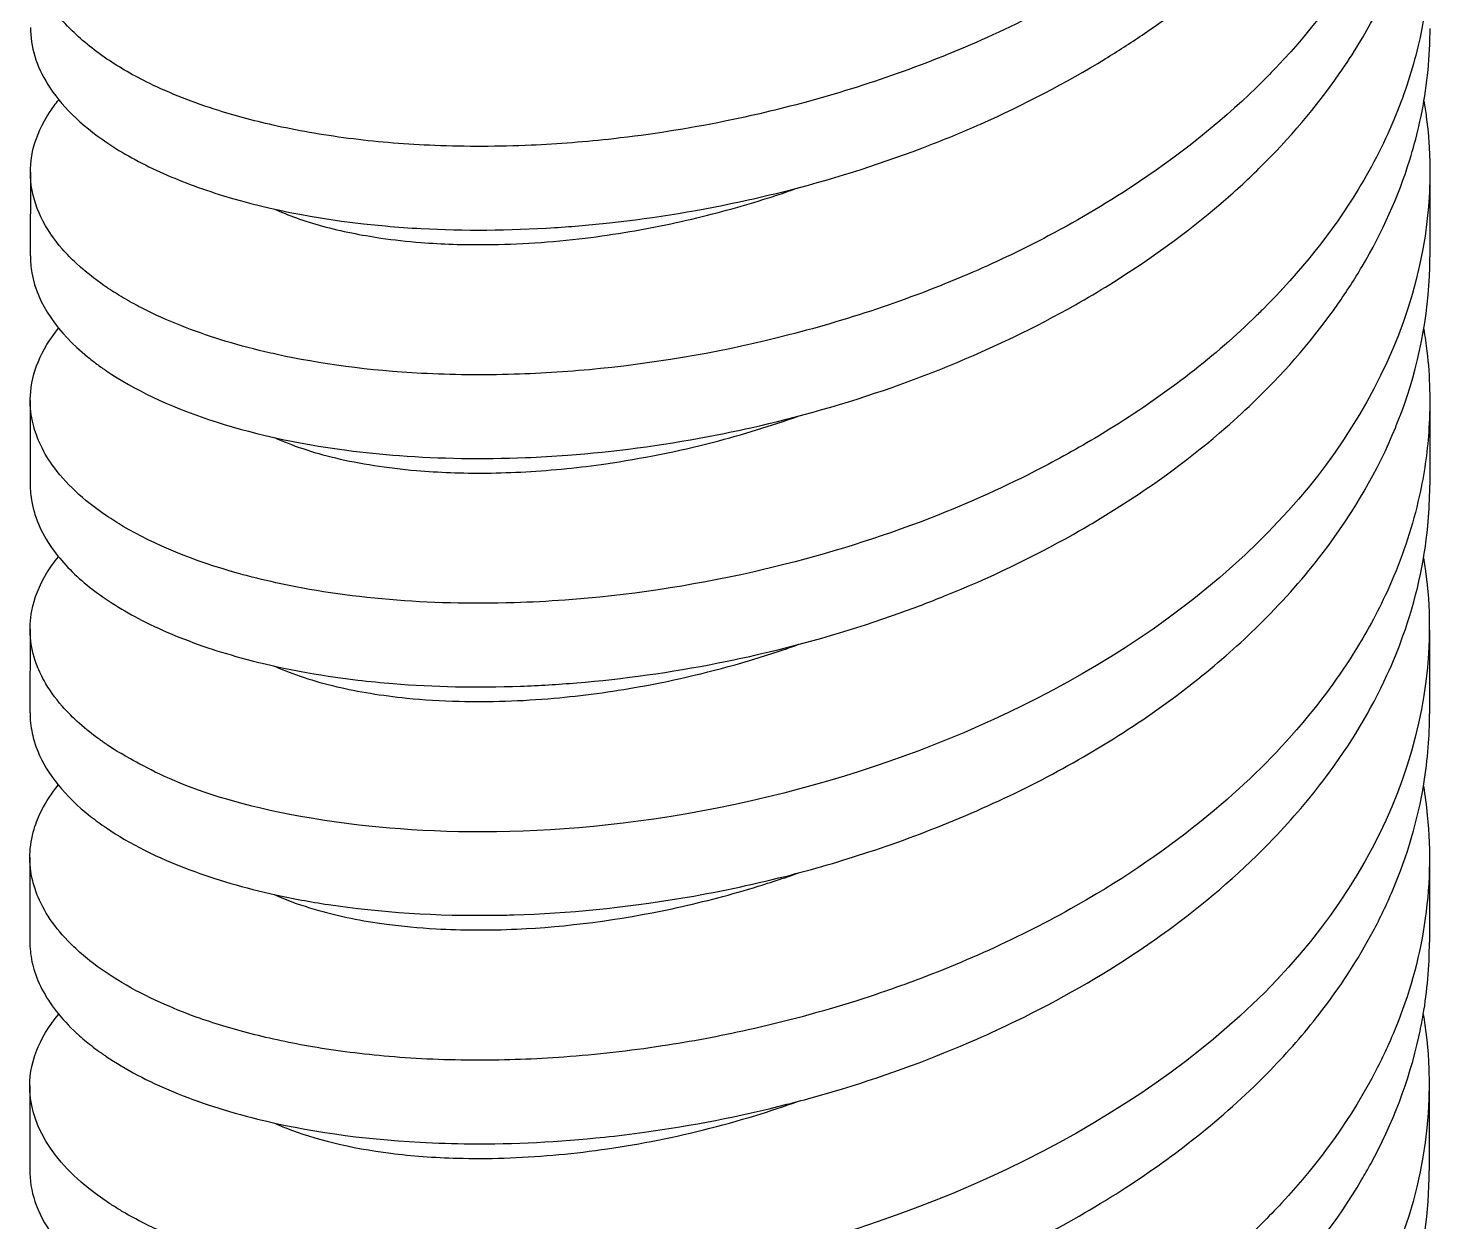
# Model space of a CAD drawing. Header units: millimetres. Extents: x 129 to 6329, y 33 to 3553.
# Drawn here: x 3519.15 to 3539.43, y 2313.6 to 2330.65 of the extents above; entities that cross this region are included whole.
import ezdxf

# ---------------------------------------------------------------- set-up
doc = ezdxf.new("R2010")
doc.units = ezdxf.units.MM
doc.layers.add('vistasIsometricas', color=255, linetype='Continuous')

msp = doc.modelspace()

# ---------------------------------------------------------------- linework, layer by layer
at = {"layer": 'vistasIsometricas', "extrusion": (1e-16, 0.816497, 0.57735)}
for p, q in [((3519.175, 2328.599), (3519.174, 2327.404)), ((3539.175, 2328.585), (3539.174, 2327.39)), ((3521.673, 2326.277), (3521.673, 2326.278)), ((3519.173, 2325.335), (3519.172, 2324.14)), ((3539.173, 2325.32), (3539.172, 2324.125)), ((3521.671, 2323.013), (3521.671, 2323.013)), ((3519.17, 2322.07), (3519.169, 2320.875)), ((3539.17, 2322.055), (3539.169, 2320.86)), ((3519.168, 2318.805), (3519.167, 2317.61)), ((3539.168, 2318.791), (3539.167, 2317.596)), ((3519.166, 2315.541), (3519.165, 2314.346)), ((3539.166, 2315.526), (3539.165, 2314.331))]:
    msp.add_line(p, q, dxfattribs=at)
at = {"layer": 'vistasIsometricas'}
for points, knots in [([(3539.096, 2339.413), (3539.137, 2339.168), (3539.164, 2338.921), (3539.194, 2338.275), (3539.174, 2337.874), (3539.065, 2337.137), (3538.987, 2336.799), (3538.77, 2336.113), (3538.627, 2335.765), (3538.285, 2335.084), (3538.085, 2334.753), (3537.639, 2334.115), (3537.393, 2333.81), (3536.892, 2333.26), (3536.642, 2333.013), (3536.006, 2332.443), (3535.606, 2332.128), (3534.845, 2331.601), (3534.494, 2331.382), (3533.718, 2330.941), (3533.29, 2330.724), (3532.429, 2330.336), (3532, 2330.164), (3531.129, 2329.855), (3530.688, 2329.718), (3529.863, 2329.494), (3529.48, 2329.404), (3528.565, 2329.219), (3528.035, 2329.136), (3527.113, 2329.032), (3526.719, 2329.001), (3525.86, 2328.963), (3525.399, 2328.962), (3524.552, 2328.997), (3524.164, 2329.028), (3523.41, 2329.121), (3523.045, 2329.183), (3522.408, 2329.323), (3522.13, 2329.396), (3521.506, 2329.593), (3521.176, 2329.723), (3520.656, 2329.976), (3520.452, 2330.093), (3520.067, 2330.354), (3519.891, 2330.499), (3519.648, 2330.746), (3519.565, 2330.844), (3519.376, 2331.111), (3519.29, 2331.282), (3519.148, 2331.756), (3519.158, 2332.061), (3519.336, 2332.543), (3519.441, 2332.724), (3519.584, 2332.898)], [0.175517, 0.175517, 0.175517, 0.175517, 0.224198, 0.224198, 0.303015, 0.303015, 0.370253, 0.370253, 0.441353, 0.441353, 0.511927, 0.511927, 0.580439, 0.580439, 0.639648, 0.639648, 0.722163, 0.722163, 0.786914, 0.786914, 0.860389, 0.860389, 0.930002, 0.930002, 0.999204, 0.999204, 1.058489, 1.058489, 1.140772, 1.140772, 1.203215, 1.203215, 1.279463, 1.279463, 1.347901, 1.347901, 1.418005, 1.418005, 1.477394, 1.477394, 1.559371, 1.559371, 1.621595, 1.621595, 1.69067, 1.69067, 1.73486, 1.73486, 1.808104, 1.808104, 1.934715, 1.934715, 2.012795, 2.012795, 2.012795, 2.012795]), ([(3520.269, 2329.022), (3520.49, 2328.872), (3520.743, 2328.732), (3521.302, 2328.478), (3521.605, 2328.364), (3522.613, 2328.055), (3523.394, 2327.907), (3524.419, 2327.816), (3524.589, 2327.803), (3525.372, 2327.762), (3526.011, 2327.765), (3526.928, 2327.824), (3527.189, 2327.847), (3528.106, 2327.947), (3528.769, 2328.056), (3529.635, 2328.248), (3529.838, 2328.297), (3530.715, 2328.523), (3531.384, 2328.737), (3532.276, 2329.083), (3532.515, 2329.183), (3533.374, 2329.563), (3533.971, 2329.874), (3534.714, 2330.329), (3534.89, 2330.442), (3535.609, 2330.929), (3536.115, 2331.33), (3536.734, 2331.913), (3536.891, 2332.071), (3537.455, 2332.674), (3537.815, 2333.14), (3538.214, 2333.783), (3538.306, 2333.944), (3538.654, 2334.605), (3538.854, 2335.119), (3539.033, 2335.825), (3539.071, 2336.01), (3539.154, 2336.523), (3539.181, 2336.853), (3539.181, 2337.184)], [0.000013, 0.000013, 0.000013, 0.000013, 0.075481, 0.075481, 0.149269, 0.149269, 0.30169, 0.30169, 0.331488, 0.331488, 0.436777, 0.436777, 0.478063, 0.478063, 0.5808, 0.5808, 0.612137, 0.612137, 0.717143, 0.717143, 0.756207, 0.756207, 0.859455, 0.859455, 0.892358, 0.892358, 0.997046, 0.997046, 1.034641, 1.034641, 1.138234, 1.138234, 1.172174, 1.172174, 1.27663, 1.27663, 1.313343, 1.313343, 1.378458, 1.378458, 1.378458, 1.378458]), ([(3539.094, 2336.149), (3539.117, 2336.011), (3539.135, 2335.874), (3539.149, 2335.736), (3539.205, 2335.176), (3539.185, 2334.613), (3539.088, 2334.056), (3539.008, 2333.592), (3538.874, 2333.132), (3538.691, 2332.681), (3538.596, 2332.449), (3538.488, 2332.22), (3538.367, 2331.993), (3538.011, 2331.328), (3537.543, 2330.69), (3536.979, 2330.097), (3536.915, 2330.03), (3536.851, 2329.964), (3536.785, 2329.899), (3536.265, 2329.381), (3535.673, 2328.9), (3535.024, 2328.464), (3534.611, 2328.186), (3534.174, 2327.927), (3533.721, 2327.688), (3533.371, 2327.503), (3533.012, 2327.331), (3532.644, 2327.171), (3531.799, 2326.804), (3530.911, 2326.503), (3530.013, 2326.273), (3529.114, 2326.042), (3528.206, 2325.882), (3527.32, 2325.792), (3526.904, 2325.75), (3526.493, 2325.723), (3526.09, 2325.711), (3525.635, 2325.697), (3525.192, 2325.702), (3524.763, 2325.724), (3524.017, 2325.764), (3523.317, 2325.858), (3522.684, 2325.997), (3522.631, 2326.009), (3522.579, 2326.021), (3522.527, 2326.033), (3522.09, 2326.136), (3521.687, 2326.262), (3521.325, 2326.406), (3521.129, 2326.484), (3520.945, 2326.567), (3520.773, 2326.655), (3520.767, 2326.658), (3520.761, 2326.661), (3520.755, 2326.664), (3520.667, 2326.71), (3520.582, 2326.757), (3520.501, 2326.805), (3520.46, 2326.829), (3520.42, 2326.853), (3520.381, 2326.878), (3520.362, 2326.89), (3520.343, 2326.902), (3520.324, 2326.915), (3520.312, 2326.923), (3520.3, 2326.93), (3520.288, 2326.938), (3520.281, 2326.943), (3520.268, 2326.952), (3520.267, 2326.952)], [0.88458629, 0.88458629, 0.88458629, 0.88458629, 0.88478028, 0.88478028, 0.88478028, 0.88556872, 0.88556872, 0.88556872, 0.88622537, 0.88622537, 0.88622537, 0.8865636, 0.8865636, 0.8865636, 0.88755848, 0.88755848, 0.88755848, 0.88767045, 0.88767045, 0.88767045, 0.88855335, 0.88855335, 0.88855335, 0.88911554, 0.88911554, 0.88911554, 0.88954825, 0.88954825, 0.88954825, 0.89054312, 0.89054312, 0.89054312, 0.89153799, 0.89153799, 0.89153799, 0.89200571, 0.89200571, 0.89200571, 0.89253289, 0.89253289, 0.89253289, 0.8934508, 0.8934508, 0.8934508, 0.89352776, 0.89352776, 0.89352776, 0.89417334, 0.89417334, 0.89417334, 0.89452265, 0.89452265, 0.89452265, 0.89453461, 0.89453461, 0.89453461, 0.89471525, 0.89471525, 0.89471525, 0.89480556, 0.89480556, 0.89480556, 0.89485072, 0.89485072, 0.89485072, 0.89487896, 0.89487896, 0.89487896, 0.89489588, 0.89489588, 0.89489588, 0.89489588]), ([(3520.266, 2325.757), (3520.658, 2325.493), (3521.147, 2325.258), (3522.303, 2324.871), (3522.967, 2324.721), (3523.941, 2324.594), (3524.193, 2324.568), (3525.026, 2324.507), (3525.629, 2324.496), (3526.45, 2324.529), (3526.65, 2324.541), (3527.51, 2324.605), (3528.183, 2324.693), (3529.064, 2324.86), (3529.267, 2324.902), (3530.151, 2325.1), (3530.827, 2325.292), (3531.762, 2325.62), (3532.033, 2325.723), (3532.928, 2326.088), (3533.533, 2326.379), (3534.275, 2326.799), (3534.439, 2326.896), (3535.171, 2327.35), (3535.703, 2327.737), (3536.377, 2328.315), (3536.558, 2328.481), (3537.167, 2329.08), (3537.551, 2329.531), (3537.979, 2330.148), (3538.075, 2330.295), (3538.462, 2330.936), (3538.697, 2331.445), (3538.928, 2332.158), (3538.981, 2332.352), (3539.127, 2333.001), (3539.179, 2333.46), (3539.179, 2333.919)], [0.000011, 0.000011, 0.000011, 0.000011, 0.13341, 0.13341, 0.268348, 0.268348, 0.313652, 0.313652, 0.414555, 0.414555, 0.446542, 0.446542, 0.551422, 0.551422, 0.582896, 0.582896, 0.688188, 0.688188, 0.731706, 0.731706, 0.833951, 0.833951, 0.863582, 0.863582, 0.968844, 0.968844, 1.009779, 1.009779, 1.112595, 1.112595, 1.144185, 1.144185, 1.249143, 1.249143, 1.287956, 1.287956, 1.378511, 1.378511, 1.378511, 1.378511]), ([(3539.091, 2332.884), (3539.112, 2332.759), (3539.129, 2332.634), (3539.143, 2332.509), (3539.218, 2331.803), (3539.171, 2331.091), (3539.003, 2330.392), (3538.925, 2330.063), (3538.819, 2329.737), (3538.688, 2329.417), (3538.541, 2329.055), (3538.361, 2328.699), (3538.15, 2328.353), (3537.783, 2327.749), (3537.322, 2327.172), (3536.782, 2326.634), (3536.737, 2326.589), (3536.691, 2326.544), (3536.645, 2326.499), (3536.046, 2325.923), (3535.355, 2325.395), (3534.597, 2324.925), (3534.313, 2324.749), (3534.02, 2324.582), (3533.718, 2324.423), (3533.217, 2324.158), (3532.693, 2323.918), (3532.156, 2323.704), (3531.444, 2323.421), (3530.706, 2323.185), (3529.963, 2322.996), (3529.808, 2322.957), (3529.653, 2322.919), (3529.498, 2322.884), (3528.597, 2322.681), (3527.692, 2322.548), (3526.816, 2322.484), (3526.571, 2322.466), (3526.328, 2322.453), (3526.087, 2322.446), (3525.47, 2322.427), (3524.873, 2322.443), (3524.306, 2322.491), (3523.729, 2322.54), (3523.184, 2322.622), (3522.682, 2322.732), (3522.499, 2322.773), (3522.321, 2322.817), (3522.15, 2322.865), (3521.508, 2323.044), (3520.953, 2323.273), (3520.503, 2323.537), (3520.42, 2323.586), (3520.341, 2323.636), (3520.265, 2323.688)], [0.89036661, 0.89036661, 0.89036661, 0.89036661, 0.89054308, 0.89054308, 0.89054308, 0.89153795, 0.89153795, 0.89153795, 0.89200568, 0.89200568, 0.89200568, 0.89253284, 0.89253284, 0.89253284, 0.89345076, 0.89345076, 0.89345076, 0.89352771, 0.89352771, 0.89352771, 0.89452258, 0.89452258, 0.89452258, 0.89489584, 0.89489584, 0.89489584, 0.89551748, 0.89551748, 0.89551748, 0.89634092, 0.89634092, 0.89634092, 0.89651235, 0.89651235, 0.89651235, 0.89750722, 0.89750722, 0.89750722, 0.897786, 0.897786, 0.897786, 0.89850212, 0.89850212, 0.89850212, 0.89923109, 0.89923109, 0.89923109, 0.899497, 0.899497, 0.899497, 0.90049187, 0.90049187, 0.90049187, 0.90067617, 0.90067617, 0.90067617, 0.90067617]), ([(3519.172, 2324.14), (3519.172, 2324.055), (3519.179, 2323.971), (3519.24, 2323.646), (3519.348, 2323.408), (3519.649, 2323.004), (3519.817, 2322.833), (3520.22, 2322.512), (3520.454, 2322.361), (3521.013, 2322.068), (3521.344, 2321.927), (3521.883, 2321.746), (3522.064, 2321.692), (3522.742, 2321.511), (3523.28, 2321.409), (3524.021, 2321.322), (3524.189, 2321.305), (3524.94, 2321.245), (3525.55, 2321.231), (3526.445, 2321.264), (3526.713, 2321.28), (3527.647, 2321.357), (3528.324, 2321.451), (3529.204, 2321.625), (3529.404, 2321.668), (3530.278, 2321.871), (3530.948, 2322.066), (3531.816, 2322.377), (3532.028, 2322.458), (3532.876, 2322.8), (3533.491, 2323.094), (3534.285, 2323.541), (3534.491, 2323.664), (3535.256, 2324.146), (3535.781, 2324.534), (3536.41, 2325.083), (3536.556, 2325.218), (3537.138, 2325.785), (3537.526, 2326.238), (3537.982, 2326.889), (3538.097, 2327.068), (3538.496, 2327.745), (3538.725, 2328.255), (3538.936, 2328.934), (3538.979, 2329.093), (3539.105, 2329.641), (3539.157, 2330.032), (3539.175, 2330.502), (3539.176, 2330.578), (3539.177, 2330.654)], [1.378424, 1.378424, 1.378424, 1.378424, 1.413772, 1.413772, 1.514764, 1.514764, 1.592744, 1.592744, 1.669549, 1.669549, 1.75464, 1.75464, 1.794909, 1.794909, 1.900104, 1.900104, 1.930302, 1.930302, 2.032704, 2.032704, 2.075509, 2.075509, 2.180836, 2.180836, 2.21179, 2.21179, 2.316204, 2.316204, 2.350337, 2.350337, 2.453998, 2.453998, 2.491319, 2.491319, 2.595942, 2.595942, 2.629157, 2.629157, 2.732512, 2.732512, 2.771128, 2.771128, 2.87605, 2.87605, 2.907841, 2.907841, 2.985299, 2.985299, 3.000343, 3.000343, 3.000343, 3.000343]), ([(3519.177, 2330.669), (3519.176, 2330.393), (3519.259, 2330.118), (3519.608, 2329.558), (3519.891, 2329.277), (3520.269, 2329.022)], [3.0004224, 3.0004224, 3.0004224, 3.0004224, 3.1157963, 3.1157963, 3.244271, 3.244271, 3.244271, 3.244271]), ([(3520.267, 2326.952), (3520.165, 2327.022), (3520.005, 2327.134), (3519.828, 2327.299), (3519.763, 2327.36), (3519.696, 2327.428), (3519.63, 2327.504), (3519.518, 2327.634), (3519.409, 2327.785), (3519.326, 2327.96), (3519.252, 2328.115), (3519.197, 2328.288), (3519.18, 2328.478), (3519.167, 2328.628), (3519.178, 2328.788), (3519.222, 2328.957), (3519.265, 2329.12), (3519.34, 2329.291), (3519.457, 2329.465), (3519.494, 2329.521), (3519.535, 2329.577), (3519.581, 2329.634)], [0.894895892, 0.894895892, 0.894895892, 0.894895892, 0.896883742, 0.896883742, 0.896883742, 0.897617974, 0.897617974, 0.897617974, 0.898871602, 0.898871602, 0.898871602, 0.899982357, 0.899982357, 0.899982357, 0.900859462, 0.900859462, 0.900859462, 0.901710812, 0.901710812, 0.901710812, 0.90198236, 0.90198236, 0.90198236, 0.90198236]), ([(3539.089, 2329.62), (3539.102, 2329.544), (3539.113, 2329.468), (3539.123, 2329.392), (3539.426, 2327.066), (3538.349, 2324.902), (3536.707, 2323.298), (3534.861, 2321.493), (3532.378, 2320.376), (3530.186, 2319.79), (3527.566, 2319.09), (3525.37, 2319.095), (3523.87, 2319.27), (3521.927, 2319.497), (3521.038, 2319.972), (3520.604, 2320.214), (3520.404, 2320.325), (3520.299, 2320.398), (3520.262, 2320.423)], [0.89118958, 0.89118958, 0.89118958, 0.89118958, 0.89127167, 0.89127167, 0.89127167, 0.89379676, 0.89379676, 0.89379676, 0.89663808, 0.89663808, 0.89663808, 0.90003434, 0.90003434, 0.90003434, 0.90443186, 0.90443186, 0.90443186, 0.9064565, 0.9064565, 0.9064565, 0.9064565]), ([(3522.664, 2328.071), (3522.762, 2328.027), (3522.866, 2327.985), (3523.212, 2327.862), (3523.476, 2327.789), (3523.901, 2327.704), (3524.04, 2327.679), (3524.368, 2327.632), (3524.558, 2327.611), (3525.054, 2327.572), (3525.369, 2327.561), (3526.145, 2327.568), (3526.616, 2327.599), (3527.312, 2327.683), (3527.525, 2327.714), (3528.13, 2327.816), (3528.526, 2327.9), (3529.272, 2328.092), (3529.622, 2328.196), (3530.033, 2328.336), (3530.098, 2328.358), (3530.163, 2328.381)], [-19.9021556, -19.9021556, -19.9021556, -19.9021556, -19.8710588, -19.8710588, -19.8047087, -19.8047087, -19.7740009, -19.7740009, -19.7353174, -19.7353174, -19.6766432, -19.6766432, -19.5965657, -19.5965657, -19.5619039, -19.5619039, -19.4988803, -19.4988803, -19.443627, -19.443627, -19.4332763, -19.4332763, -19.4332763, -19.4332763]), ([(3519.175, 2327.405), (3519.175, 2327.323), (3519.181, 2327.241), (3519.196, 2327.161), (3519.275, 2326.711), (3519.572, 2326.303), (3519.99, 2325.962), (3520.033, 2325.927), (3520.078, 2325.892), (3520.124, 2325.858), (3520.147, 2325.841), (3520.171, 2325.824), (3520.194, 2325.807), (3520.206, 2325.799), (3520.218, 2325.79), (3520.23, 2325.782), (3520.236, 2325.778), (3520.242, 2325.774), (3520.248, 2325.77), (3520.251, 2325.768), (3520.254, 2325.765), (3520.257, 2325.763), (3520.259, 2325.762), (3520.26, 2325.761), (3520.262, 2325.76), (3520.262, 2325.76), (3520.263, 2325.759), (3520.264, 2325.759), (3520.264, 2325.759), (3520.264, 2325.758), (3520.265, 2325.758), (3520.265, 2325.758), (3520.265, 2325.758), (3520.266, 2325.757)], [0.100055723, 0.100055723, 0.100055723, 0.100055723, 0.100431844, 0.100431844, 0.100431844, 0.102546915, 0.102546915, 0.102546915, 0.102767651, 0.102767651, 0.102767651, 0.10287802, 0.10287802, 0.10287802, 0.102933204, 0.102933204, 0.102933204, 0.102960796, 0.102960796, 0.102960796, 0.102974592, 0.102974592, 0.102974592, 0.10298149, 0.10298149, 0.10298149, 0.102984939, 0.102984939, 0.102984939, 0.102986663, 0.102986663, 0.102986663, 0.102988388, 0.102988388, 0.102988388, 0.102988388]), ([(3520.262, 2319.228), (3520.591, 2319.005), (3520.992, 2318.803), (3521.454, 2318.63), (3521.825, 2318.491), (3522.235, 2318.371), (3522.679, 2318.273), (3522.921, 2318.22), (3523.172, 2318.173), (3523.433, 2318.133), (3524.171, 2318.022), (3524.98, 2317.968), (3525.829, 2317.981), (3525.914, 2317.982), (3525.999, 2317.984), (3526.084, 2317.986), (3526.856, 2318.01), (3527.659, 2318.088), (3528.468, 2318.223), (3528.964, 2318.306), (3529.464, 2318.411), (3529.96, 2318.536), (3530.362, 2318.638), (3530.763, 2318.755), (3531.158, 2318.885), (3532.041, 2319.175), (3532.9, 2319.535), (3533.704, 2319.957), (3534.507, 2320.38), (3535.255, 2320.866), (3535.921, 2321.405), (3536.225, 2321.651), (3536.512, 2321.908), (3536.779, 2322.174), (3537.097, 2322.491), (3537.387, 2322.821), (3537.647, 2323.162), (3538.082, 2323.734), (3538.432, 2324.336), (3538.685, 2324.957), (3538.71, 2325.019), (3538.735, 2325.081), (3538.758, 2325.142), (3539.015, 2325.829), (3539.155, 2326.535), (3539.172, 2327.243), (3539.174, 2327.292), (3539.174, 2327.341), (3539.174, 2327.39)], [0.091427655, 0.091427655, 0.091427655, 0.091427655, 0.092228967, 0.092228967, 0.092228967, 0.092872743, 0.092872743, 0.092872743, 0.093223851, 0.093223851, 0.093223851, 0.09421872, 0.09421872, 0.09421872, 0.094317832, 0.094317832, 0.094317832, 0.095213594, 0.095213594, 0.095213594, 0.095762921, 0.095762921, 0.095762921, 0.096208486, 0.096208486, 0.096208486, 0.097203354, 0.097203354, 0.097203354, 0.098198226, 0.098198226, 0.098198226, 0.0986531, 0.0986531, 0.0986531, 0.099193124, 0.099193124, 0.099193124, 0.100098189, 0.100098189, 0.100098189, 0.100187992, 0.100187992, 0.100187992, 0.101182865, 0.101182865, 0.101182865, 0.10125153, 0.10125153, 0.10125153, 0.10125153]), ([(3539.086, 2326.355), (3539.104, 2326.25), (3539.119, 2326.145), (3539.174, 2325.675), (3539.183, 2325.309), (3539.142, 2324.64), (3539.101, 2324.339), (3538.952, 2323.631), (3538.826, 2323.227), (3538.534, 2322.528), (3538.385, 2322.23), (3537.982, 2321.543), (3537.711, 2321.159), (3537.046, 2320.358), (3536.641, 2319.949), (3535.654, 2319.1), (3535.057, 2318.672), (3533.629, 2317.817), (3532.783, 2317.413), (3531.593, 2316.961), (3531.283, 2316.854), (3530.462, 2316.594), (3529.947, 2316.456), (3529.022, 2316.25), (3528.613, 2316.174), (3527.732, 2316.04), (3527.262, 2315.987), (3526.382, 2315.923), (3525.971, 2315.909), (3525.134, 2315.909), (3524.71, 2315.927), (3523.922, 2315.994), (3523.556, 2316.04), (3522.9, 2316.152), (3522.607, 2316.215), (3522.053, 2316.357), (3521.791, 2316.437), (3521.366, 2316.59), (3521.195, 2316.66), (3520.637, 2316.912), (3520.299, 2317.113), (3519.942, 2317.396), (3519.866, 2317.462), (3519.56, 2317.755), (3519.389, 2317.994), (3519.253, 2318.317), (3519.227, 2318.395), (3519.148, 2318.719), (3519.155, 2318.968), (3519.257, 2319.304), (3519.294, 2319.396), (3519.402, 2319.606), (3519.48, 2319.724), (3519.574, 2319.84)], [0.175622, 0.175622, 0.175622, 0.175622, 0.196412, 0.196412, 0.268535, 0.268535, 0.328186, 0.328186, 0.409461, 0.409461, 0.471295, 0.471295, 0.555237, 0.555237, 0.65257, 0.65257, 0.769709, 0.769709, 0.911977, 0.911977, 0.96121, 0.96121, 1.041179, 1.041179, 1.104434, 1.104434, 1.178133, 1.178133, 1.244635, 1.244635, 1.317033, 1.317033, 1.384332, 1.384332, 1.443417, 1.443417, 1.501973, 1.501973, 1.545118, 1.545118, 1.650433, 1.650433, 1.681635, 1.681635, 1.786296, 1.786296, 1.819332, 1.819332, 1.922626, 1.922626, 1.9615, 1.9615, 2.013189, 2.013189, 2.013189, 2.013189]), ([(3520.265, 2323.688), (3519.931, 2323.913), (3519.67, 2324.16), (3519.487, 2324.418), (3519.344, 2324.621), (3519.249, 2324.83), (3519.204, 2325.042), (3519.178, 2325.162), (3519.168, 2325.283), (3519.175, 2325.404), (3519.191, 2325.733), (3519.328, 2326.061), (3519.579, 2326.369)], [0.900676168, 0.900676168, 0.900676168, 0.900676168, 0.90148676, 0.90148676, 0.90148676, 0.902121255, 0.902121255, 0.902121255, 0.902481655, 0.902481655, 0.902481655, 0.903464352, 0.903464352, 0.903464352, 0.903464352]), ([(3522.662, 2324.807), (3522.912, 2324.694), (3523.205, 2324.595), (3523.883, 2324.433), (3524.27, 2324.372), (3525.008, 2324.309), (3525.342, 2324.296), (3526.06, 2324.303), (3526.445, 2324.324), (3527.025, 2324.383), (3527.212, 2324.406), (3527.904, 2324.506), (3528.42, 2324.608), (3529.347, 2324.848), (3529.756, 2324.973), (3530.161, 2325.117)], [-20.4432654, -20.4432654, -20.4432654, -20.4432654, -20.3635647, -20.3635647, -20.2803525, -20.2803525, -20.2178823, -20.2178823, -20.151908, -20.151908, -20.1211662, -20.1211662, -20.0390274, -20.0390274, -19.9742474, -19.9742474, -19.9742474, -19.9742474]), ([(3520.259, 2315.963), (3520.533, 2315.778), (3520.854, 2315.608), (3521.581, 2315.307), (3521.983, 2315.176), (3523.118, 2314.896), (3523.9, 2314.782), (3524.98, 2314.724), (3525.221, 2314.716), (3526.082, 2314.71), (3526.723, 2314.741), (3527.567, 2314.83), (3527.758, 2314.853), (3528.625, 2314.973), (3529.307, 2315.106), (3530.252, 2315.347), (3530.517, 2315.421), (3531.437, 2315.701), (3532.079, 2315.938), (3532.889, 2316.293), (3533.076, 2316.38), (3533.879, 2316.77), (3534.469, 2317.107), (3535.185, 2317.589), (3535.348, 2317.703), (3536.032, 2318.211), (3536.513, 2318.631), (3537.076, 2319.218), (3537.206, 2319.362), (3537.456, 2319.655), (3537.575, 2319.804), (3538.038, 2320.423), (3538.331, 2320.909), (3538.646, 2321.596), (3538.722, 2321.783), (3538.975, 2322.489), (3539.094, 2323.016), (3539.16, 2323.71), (3539.169, 2323.873), (3539.172, 2324.066), (3539.172, 2324.096), (3539.172, 2324.125)], [0.000017, 0.000017, 0.000017, 0.000017, 0.093228, 0.093228, 0.185294, 0.185294, 0.331099, 0.331099, 0.371761, 0.371761, 0.47464, 0.47464, 0.504544, 0.504544, 0.609841, 0.609841, 0.651265, 0.651265, 0.753971, 0.753971, 0.785209, 0.785209, 0.890232, 0.890232, 0.921924, 0.921924, 1.027169, 1.027169, 1.060426, 1.060426, 1.093898, 1.093898, 1.197339, 1.197339, 1.235589, 1.235589, 1.340433, 1.340433, 1.372611, 1.372611, 1.378433, 1.378433, 1.378433, 1.378433]), ([(3520.262, 2320.423), (3520.262, 2320.423), (3520.255, 2320.428), (3520.251, 2320.431), (3520.247, 2320.434), (3520.243, 2320.436), (3520.239, 2320.439), (3520.231, 2320.444), (3520.224, 2320.449), (3520.216, 2320.455), (3520.201, 2320.465), (3520.185, 2320.476), (3520.17, 2320.487), (3519.96, 2320.638), (3519.779, 2320.799), (3519.631, 2320.968), (3519.527, 2321.087), (3519.44, 2321.21), (3519.37, 2321.336), (3519.326, 2321.415), (3519.289, 2321.495), (3519.26, 2321.576), (3519.17, 2321.821), (3519.147, 2322.075), (3519.195, 2322.329), (3519.23, 2322.511), (3519.301, 2322.693), (3519.411, 2322.872), (3519.459, 2322.95), (3519.514, 2323.028), (3519.577, 2323.104)], [0.906456502, 0.906456502, 0.906456502, 0.906456502, 0.906469194, 0.906469194, 0.906469194, 0.906481886, 0.906481886, 0.906481886, 0.906507271, 0.906507271, 0.906507271, 0.90655804, 0.90655804, 0.90655804, 0.907268808, 0.907268808, 0.907268808, 0.907768269, 0.907768269, 0.907768269, 0.908081114, 0.908081114, 0.908081114, 0.90902757, 0.90902757, 0.90902757, 0.909705726, 0.909705726, 0.909705726, 0.910002328, 0.910002328, 0.910002328, 0.910002328]), ([(3539.084, 2323.09), (3539.427, 2321.039), (3538.697, 2318.775), (3536.813, 2316.878), (3534.996, 2315.049), (3532.097, 2313.6), (3529.005, 2312.988), (3526.222, 2312.437), (3523.335, 2312.583), (3521.43, 2313.303), (3521.219, 2313.383), (3521.02, 2313.469), (3520.835, 2313.561), (3520.73, 2313.613), (3520.629, 2313.667), (3520.533, 2313.722), (3520.484, 2313.75), (3520.437, 2313.778), (3520.392, 2313.807), (3520.346, 2313.835), (3520.302, 2313.863), (3520.258, 2313.894)], [0.911716509, 0.911716509, 0.911716509, 0.911716509, 0.913790947, 0.913790947, 0.913790947, 0.915791287, 0.915791287, 0.915791287, 0.917592159, 0.917592159, 0.917592159, 0.917791627, 0.917791627, 0.917791627, 0.917904415, 0.917904415, 0.917904415, 0.917960809, 0.917960809, 0.917960809, 0.918017203, 0.918017203, 0.918017203, 0.918017203]), ([(3522.659, 2321.542), (3522.666, 2321.539), (3522.672, 2321.537), (3522.929, 2321.422), (3523.223, 2321.325), (3523.86, 2321.175), (3524.195, 2321.12), (3524.794, 2321.06), (3525.043, 2321.044), (3525.731, 2321.027), (3526.186, 2321.041), (3527.059, 2321.118), (3527.47, 2321.173), (3528.4, 2321.34), (3528.92, 2321.463), (3529.68, 2321.689), (3529.92, 2321.767), (3530.158, 2321.852)], [-21.1466086, -21.1466086, -21.1466086, -21.1466086, -21.1446252, -21.1446252, -21.0651655, -21.0651655, -20.9925056, -20.9925056, -20.9447437, -20.9447437, -20.8652612, -20.8652612, -20.7980559, -20.7980559, -20.7157703, -20.7157703, -20.6775949, -20.6775949, -20.6775949, -20.6775949]), ([(3519.165, 2314.346), (3519.165, 2314.194), (3519.19, 2314.042), (3519.35, 2313.563), (3519.58, 2313.245), (3520.133, 2312.772), (3520.385, 2312.603), (3520.927, 2312.313), (3521.204, 2312.19), (3521.779, 2311.98), (3522.069, 2311.891), (3522.768, 2311.715), (3523.186, 2311.635), (3523.948, 2311.532), (3524.279, 2311.5), (3525.02, 2311.454), (3525.433, 2311.445), (3526.279, 2311.459), (3526.711, 2311.483), (3527.62, 2311.567), (3528.097, 2311.63), (3528.989, 2311.785), (3529.402, 2311.871), (3530.35, 2312.103), (3530.881, 2312.259), (3531.775, 2312.568), (3532.142, 2312.709), (3532.911, 2313.035), (3533.311, 2313.224), (3534.116, 2313.647), (3534.519, 2313.884), (3535.252, 2314.367), (3535.585, 2314.609), (3536.257, 2315.151), (3536.59, 2315.453), (3537.146, 2316.026), (3537.378, 2316.292), (3537.888, 2316.949), (3538.146, 2317.345), (3538.465, 2317.943), (3538.557, 2318.136), (3538.853, 2318.831), (3539.003, 2319.343), (3539.116, 2320.033), (3539.137, 2320.207), (3539.163, 2320.54), (3539.169, 2320.7), (3539.169, 2320.86)], [1.37808, 1.37808, 1.37808, 1.37808, 1.441769, 1.441769, 1.580608, 1.580608, 1.666006, 1.666006, 1.739127, 1.739127, 1.804216, 1.804216, 1.886407, 1.886407, 1.945723, 1.945723, 2.015197, 2.015197, 2.084447, 2.084447, 2.158798, 2.158798, 2.222754, 2.222754, 2.305714, 2.305714, 2.364786, 2.364786, 2.431955, 2.431955, 2.50456, 2.50456, 2.570543, 2.570543, 2.645136, 2.645136, 2.706205, 2.706205, 2.791476, 2.791476, 2.83147, 2.83147, 2.93411, 2.93411, 2.968322, 2.968322, 2.999923, 2.999923, 2.999923, 2.999923]), ([(3519.17, 2320.875), (3519.17, 2320.777), (3519.18, 2320.679), (3519.201, 2320.582), (3519.219, 2320.497), (3519.245, 2320.411), (3519.28, 2320.327), (3519.414, 2319.999), (3519.668, 2319.682), (3520.035, 2319.393), (3520.106, 2319.337), (3520.182, 2319.282), (3520.262, 2319.228)], [0.089690871, 0.089690871, 0.089690871, 0.089690871, 0.089982567, 0.089982567, 0.089982567, 0.090239221, 0.090239221, 0.090239221, 0.091234088, 0.091234088, 0.091234088, 0.091427654, 0.091427654, 0.091427654, 0.091427654]), ([(3539.082, 2319.825), (3539.105, 2319.688), (3539.123, 2319.551), (3539.137, 2319.413), (3539.189, 2318.889), (3539.175, 2318.362), (3539.094, 2317.839), (3539.016, 2317.339), (3538.877, 2316.843), (3538.679, 2316.358), (3538.598, 2316.161), (3538.508, 2315.965), (3538.408, 2315.771), (3538.064, 2315.103), (3537.606, 2314.462), (3537.052, 2313.864), (3536.961, 2313.767), (3536.868, 2313.671), (3536.773, 2313.576), (3536.283, 2313.088), (3535.728, 2312.632), (3535.122, 2312.216), (3534.676, 2311.91), (3534.203, 2311.625), (3533.709, 2311.365), (3533.4, 2311.202), (3533.083, 2311.048), (3532.76, 2310.904), (3531.919, 2310.53), (3531.034, 2310.222), (3530.137, 2309.985), (3530.076, 2309.969), (3530.015, 2309.953), (3529.953, 2309.938), (3529.116, 2309.725), (3528.27, 2309.574), (3527.443, 2309.483), (3526.981, 2309.433), (3526.524, 2309.401), (3526.078, 2309.388), (3525.667, 2309.375), (3525.265, 2309.378), (3524.874, 2309.395), (3524.082, 2309.431), (3523.34, 2309.527), (3522.672, 2309.674), (3522.654, 2309.678), (3522.636, 2309.682), (3522.617, 2309.686), (3522.141, 2309.794), (3521.704, 2309.928), (3521.313, 2310.083), (3521.145, 2310.15), (3520.986, 2310.22), (3520.836, 2310.294), (3520.805, 2310.31), (3520.774, 2310.325), (3520.744, 2310.341), (3520.655, 2310.387), (3520.57, 2310.434), (3520.489, 2310.482), (3520.408, 2310.53), (3520.328, 2310.58), (3520.255, 2310.629)], [0.91348823, 0.91348823, 0.91348823, 0.91348823, 0.91368196, 0.91368196, 0.91368196, 0.91442024, 0.91442024, 0.91442024, 0.91512705, 0.91512705, 0.91512705, 0.91541512, 0.91541512, 0.91541512, 0.91640999, 0.91640999, 0.91640999, 0.91657213, 0.91657213, 0.91657213, 0.91740487, 0.91740487, 0.91740487, 0.91801722, 0.91801722, 0.91801722, 0.91839976, 0.91839976, 0.91839976, 0.91939463, 0.91939463, 0.91939463, 0.91946231, 0.91946231, 0.91946231, 0.9203895, 0.9203895, 0.9203895, 0.9209074, 0.9209074, 0.9209074, 0.92138439, 0.92138439, 0.92138439, 0.92235248, 0.92235248, 0.92235248, 0.92237925, 0.92237925, 0.92237925, 0.92307503, 0.92307503, 0.92307503, 0.92337412, 0.92337412, 0.92337412, 0.9234363, 0.9234363, 0.9234363, 0.92361694, 0.92361694, 0.92361694, 0.92379757, 0.92379757, 0.92379757, 0.92379757]), ([(3522.657, 2318.278), (3522.701, 2318.258), (3522.747, 2318.238), (3522.948, 2318.156), (3523.117, 2318.099), (3523.588, 2317.966), (3523.911, 2317.9), (3524.488, 2317.823), (3524.725, 2317.8), (3525.337, 2317.766), (3525.724, 2317.764), (3526.831, 2317.815), (3527.58, 2317.91), (3528.732, 2318.157), (3529.12, 2318.257), (3529.724, 2318.44), (3529.941, 2318.511), (3530.156, 2318.587)], [-20.5245625, -20.5245625, -20.5245625, -20.5245625, -20.5104676, -20.5104676, -20.464094, -20.464094, -20.3904554, -20.3904554, -20.3432301, -20.3432301, -20.2734107, -20.2734107, -20.1512951, -20.1512951, -20.0898773, -20.0898773, -20.0554932, -20.0554932, -20.0554932, -20.0554932]), ([(3519.167, 2317.61), (3519.167, 2317.513), (3519.177, 2317.415), (3519.198, 2317.317), (3519.203, 2317.295), (3519.209, 2317.272), (3519.214, 2317.25), (3519.272, 2317.032), (3519.383, 2316.817), (3519.544, 2316.61), (3519.628, 2316.503), (3519.725, 2316.398), (3519.836, 2316.296), (3519.843, 2316.289), (3519.85, 2316.283), (3519.857, 2316.277), (3519.916, 2316.223), (3519.98, 2316.169), (3520.047, 2316.117), (3520.081, 2316.091), (3520.115, 2316.065), (3520.15, 2316.04), (3520.17, 2316.025), (3520.19, 2316.011), (3520.211, 2315.997), (3520.224, 2315.987), (3520.238, 2315.978), (3520.252, 2315.968), (3520.254, 2315.967), (3520.258, 2315.964), (3520.259, 2315.963)], [0.083910508, 0.083910508, 0.083910508, 0.083910508, 0.084202251, 0.084202251, 0.084202251, 0.084269928, 0.084269928, 0.084269928, 0.084924798, 0.084924798, 0.084924798, 0.085264805, 0.085264805, 0.085264805, 0.085286071, 0.085286071, 0.085286071, 0.085466708, 0.085466708, 0.085466708, 0.085557026, 0.085557026, 0.085557026, 0.085607453, 0.085607453, 0.085607453, 0.085641321, 0.085641321, 0.085641321, 0.085647345, 0.085647345, 0.085647345, 0.085647345]), ([(3520.254, 2309.434), (3520.344, 2309.374), (3520.446, 2309.31), (3520.562, 2309.244), (3520.743, 2309.141), (3520.959, 2309.033), (3521.22, 2308.926), (3521.502, 2308.808), (3521.838, 2308.691), (3522.237, 2308.585), (3522.82, 2308.429), (3523.54, 2308.295), (3524.415, 2308.228), (3524.757, 2308.202), (3525.121, 2308.187), (3525.508, 2308.185), (3525.956, 2308.183), (3526.433, 2308.2), (3526.939, 2308.241), (3527.598, 2308.294), (3528.306, 2308.388), (3529.047, 2308.537), (3529.237, 2308.575), (3529.429, 2308.617), (3529.624, 2308.662), (3530.483, 2308.863), (3531.379, 2309.139), (3532.275, 2309.503), (3532.572, 2309.624), (3532.868, 2309.755), (3533.162, 2309.895), (3533.685, 2310.145), (3534.202, 2310.428), (3534.701, 2310.744), (3534.863, 2310.846), (3535.022, 2310.952), (3535.18, 2311.061), (3535.729, 2311.442), (3536.25, 2311.867), (3536.725, 2312.334), (3536.806, 2312.414), (3536.886, 2312.495), (3536.965, 2312.578), (3537.438, 2313.076), (3537.857, 2313.618), (3538.199, 2314.199), (3538.244, 2314.275), (3538.287, 2314.352), (3538.329, 2314.429), (3538.641, 2315.003), (3538.877, 2315.611), (3539.017, 2316.244), (3539.04, 2316.349), (3539.061, 2316.454), (3539.079, 2316.56), (3539.137, 2316.899), (3539.167, 2317.246), (3539.167, 2317.596)], [0.07408665, 0.07408665, 0.07408665, 0.07408665, 0.07483213, 0.07483213, 0.07483213, 0.07599164, 0.07599164, 0.07599164, 0.0772499, 0.0772499, 0.0772499, 0.07908617, 0.07908617, 0.07908617, 0.07980162, 0.07980162, 0.07980162, 0.08062799, 0.08062799, 0.08062799, 0.08170661, 0.08170661, 0.08170661, 0.08198337, 0.08198337, 0.08198337, 0.08320704, 0.08320704, 0.08320704, 0.0836116, 0.0836116, 0.0836116, 0.08433128, 0.08433128, 0.08433128, 0.0845641, 0.0845641, 0.0845641, 0.08537698, 0.08537698, 0.08537698, 0.08551659, 0.08551659, 0.08551659, 0.0863586, 0.0863586, 0.0863586, 0.08646909, 0.08646909, 0.08646909, 0.08728665, 0.08728665, 0.08728665, 0.08742159, 0.08742159, 0.08742159, 0.08785511, 0.08785511, 0.08785511, 0.08785511]), ([(3520.258, 2313.894), (3519.561, 2314.365), (3519.197, 2314.919), (3519.168, 2315.465), (3519.147, 2315.848), (3519.294, 2316.222), (3519.581, 2316.569)], [0.918017203, 0.918017203, 0.918017203, 0.918017203, 0.918892503, 0.918892503, 0.918892503, 0.919505333, 0.919505333, 0.919505333, 0.919505333]), ([(3539.079, 2316.561), (3539.088, 2316.51), (3539.096, 2316.46), (3539.103, 2316.409), (3539.419, 2314.198), (3538.471, 2311.836), (3536.401, 2309.96), (3534.436, 2308.178), (3531.477, 2306.868), (3528.482, 2306.363), (3525.487, 2305.859), (3522.519, 2306.179), (3520.791, 2307.051), (3520.694, 2307.1), (3520.6, 2307.151), (3520.51, 2307.203), (3520.465, 2307.229), (3520.421, 2307.256), (3520.378, 2307.283), (3520.357, 2307.296), (3520.336, 2307.31), (3520.315, 2307.323), (3520.304, 2307.33), (3520.294, 2307.337), (3520.284, 2307.344), (3520.278, 2307.347), (3520.273, 2307.351), (3520.268, 2307.354), (3520.263, 2307.358), (3520.257, 2307.362), (3520.253, 2307.365)], [0.92065123, 0.92065123, 0.92065123, 0.92065123, 0.920718964, 0.920718964, 0.920718964, 0.923665992, 0.923665992, 0.923665992, 0.926463758, 0.926463758, 0.926463758, 0.929261525, 0.929261525, 0.929261525, 0.92941972, 0.92941972, 0.92941972, 0.929498818, 0.929498818, 0.929498818, 0.929538367, 0.929538367, 0.929538367, 0.929558141, 0.929558141, 0.929558141, 0.929568029, 0.929568029, 0.929568029, 0.929577916, 0.929577916, 0.929577916, 0.929577916]), ([(3522.655, 2315.013), (3522.71, 2314.988), (3522.768, 2314.964), (3523.236, 2314.778), (3523.741, 2314.654), (3524.624, 2314.542), (3524.942, 2314.518), (3525.71, 2314.497), (3526.167, 2314.511), (3527.098, 2314.592), (3527.569, 2314.657), (3528.541, 2314.844), (3529.041, 2314.968), (3529.745, 2315.183), (3529.95, 2315.25), (3530.153, 2315.323)], [-22.3926443, -22.3926443, -22.3926443, -22.3926443, -22.3749605, -22.3749605, -22.2538993, -22.2538993, -22.1918113, -22.1918113, -22.1117907, -22.1117907, -22.0351561, -22.0351561, -21.9560586, -21.9560586, -21.9235201, -21.9235201, -21.9235201, -21.9235201]), ([(3520.252, 2306.17), (3520.26, 2306.164), (3520.271, 2306.157), (3520.28, 2306.151), (3520.289, 2306.145), (3520.299, 2306.138), (3520.308, 2306.132), (3520.327, 2306.12), (3520.347, 2306.107), (3520.366, 2306.095), (3520.405, 2306.07), (3520.445, 2306.046), (3520.486, 2306.022), (3520.873, 2305.793), (3521.34, 2305.591), (3521.874, 2305.424), (3522.125, 2305.346), (3522.39, 2305.276), (3522.669, 2305.214), (3523.076, 2305.125), (3523.511, 2305.054), (3523.968, 2305.004), (3524.629, 2304.933), (3525.338, 2304.906), (3526.075, 2304.928), (3526.195, 2304.932), (3526.317, 2304.937), (3526.439, 2304.943), (3527.306, 2304.988), (3528.207, 2305.101), (3529.108, 2305.285), (3529.389, 2305.343), (3529.67, 2305.407), (3529.95, 2305.478), (3530.568, 2305.635), (3531.182, 2305.825), (3531.781, 2306.047), (3532.446, 2306.294), (3533.092, 2306.581), (3533.706, 2306.905), (3533.895, 2307.005), (3534.081, 2307.108), (3534.264, 2307.215), (3535.039, 2307.667), (3535.752, 2308.181), (3536.376, 2308.743), (3536.511, 2308.865), (3536.643, 2308.989), (3536.77, 2309.116), (3537.228, 2309.573), (3537.629, 2310.057), (3537.965, 2310.563), (3538.251, 2310.995), (3538.489, 2311.442), (3538.676, 2311.899), (3538.768, 2312.124), (3538.847, 2312.352), (3538.913, 2312.582), (3539.08, 2313.158), (3539.164, 2313.745), (3539.164, 2314.331)], [0.068306263, 0.068306263, 0.068306263, 0.068306263, 0.068328842, 0.068328842, 0.068328842, 0.068351422, 0.068351422, 0.068351422, 0.068396581, 0.068396581, 0.068396581, 0.068486899, 0.068486899, 0.068486899, 0.069346747, 0.069346747, 0.069346747, 0.06975135, 0.06975135, 0.06975135, 0.07034164, 0.07034164, 0.07034164, 0.071196437, 0.071196437, 0.071196437, 0.071336514, 0.071336514, 0.071336514, 0.07233139, 0.07233139, 0.07233139, 0.072641524, 0.072641524, 0.072641524, 0.073326286, 0.073326286, 0.073326286, 0.074086611, 0.074086611, 0.074086611, 0.074321164, 0.074321164, 0.074321164, 0.075316039, 0.075316039, 0.075316039, 0.075531698, 0.075531698, 0.075531698, 0.076310926, 0.076310926, 0.076310926, 0.076976785, 0.076976785, 0.076976785, 0.077305812, 0.077305812, 0.077305812, 0.078130186, 0.078130186, 0.078130186, 0.078130186])]:
    msp.add_open_spline(points, degree=3, knots=knots, dxfattribs=at)
for points in [[(3538.958, 2330.217), (3538.958, 2330.217), (3538.958, 2330.217), (3538.958, 2330.217)], [(3535.359, 2328.697), (3535.359, 2328.697), (3535.359, 2328.697), (3535.359, 2328.697)], [(3520.247, 2326.966), (3520.247, 2326.966), (3520.247, 2326.966), (3520.247, 2326.966)], [(3532.038, 2326.922), (3532.038, 2326.922), (3532.038, 2326.922), (3532.038, 2326.922)], [(3538.956, 2326.953), (3538.956, 2326.953), (3538.956, 2326.953), (3538.956, 2326.952)], [(3530.646, 2326.447), (3530.646, 2326.447), (3530.646, 2326.447), (3530.646, 2326.447)], [(3522.054, 2326.157), (3522.054, 2326.157), (3522.054, 2326.157), (3522.054, 2326.157)], [(3535.357, 2325.432), (3535.357, 2325.432), (3535.357, 2325.432), (3535.357, 2325.432)], [(3528.666, 2324.675), (3528.666, 2324.675), (3528.666, 2324.675), (3528.666, 2324.675)], [(3520.244, 2323.701), (3520.244, 2323.701), (3520.244, 2323.701), (3520.244, 2323.701)], [(3532.036, 2323.657), (3532.036, 2323.657), (3532.036, 2323.657), (3532.036, 2323.657)], [(3530.643, 2323.183), (3530.643, 2323.183), (3530.643, 2323.183), (3530.643, 2323.183)], [(3522.052, 2322.893), (3522.051, 2322.893), (3522.051, 2322.893), (3522.051, 2322.893)], [(3535.354, 2322.167), (3535.354, 2322.167), (3535.354, 2322.167), (3535.354, 2322.167)], [(3538.952, 2320.423), (3538.952, 2320.423), (3538.952, 2320.423), (3538.952, 2320.423)], [(3535.352, 2318.903), (3535.352, 2318.903), (3535.352, 2318.903), (3535.352, 2318.903)], [(3520.25, 2317.164), (3520.25, 2317.164), (3520.25, 2317.164), (3520.25, 2317.164)], [(3532.031, 2317.128), (3532.031, 2317.128), (3532.031, 2317.128), (3532.031, 2317.128)], [(3538.949, 2317.159), (3538.949, 2317.159), (3538.949, 2317.159), (3538.949, 2317.158)], [(3530.639, 2316.653), (3530.639, 2316.653), (3530.639, 2316.653), (3530.639, 2316.653)], [(3538.947, 2313.894), (3538.947, 2313.894), (3538.947, 2313.894), (3538.947, 2313.894)]]:
    msp.add_open_spline(points, degree=3, dxfattribs=at)

doc.saveas('drawing.dxf')
